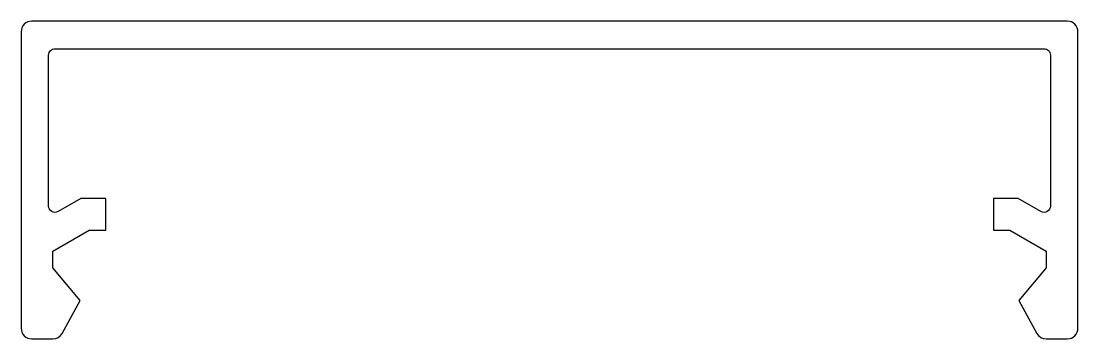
# Model space of a CAD drawing. Extents: x 846 to 896, y -58.9 to -43.9.
import ezdxf

# ---------------------------------------------------------------- set-up
doc = ezdxf.new("R2010")
doc.units = 0
doc.header["$LTSCALE"] = 15
doc.layers.get('0').update_dxf_attribs({"linetype": 'CONTINUOUS'})

msp = doc.modelspace()

# ---------------------------------------------------------------- linework, layer by layer
msp.add_lwpolyline([(891.98, -52.31), (891.98, -53.81), (892.754, -53.81), (894.48, -54.807), (894.48, -55.583), (893.18, -57.132), (894.037, -58.682, 0.272896), (894.474, -58.941), (895.48, -58.941, 0.414214), (895.98, -58.441), (895.98, -44.441, 0.414214), (895.48, -43.941), (846.48, -43.941, 0.414214), (845.98, -44.441), (845.98, -58.441, 0.414214), (846.48, -58.941), (847.485, -58.941, 0.272896), (847.922, -58.682), (848.78, -57.132), (847.48, -55.583), (847.48, -54.807), (849.205, -53.81), (849.98, -53.81), (849.98, -52.31), (848.803, -52.31), (847.73, -52.93, -0.57735), (847.28, -52.67), (847.28, -45.541, -0.414214), (847.58, -45.241), (894.38, -45.241, -0.414214), (894.68, -45.541), (894.68, -52.67, -0.57735), (894.23, -52.93), (893.156, -52.31)], format="xyb", close=True)

doc.saveas('drawing.dxf')
